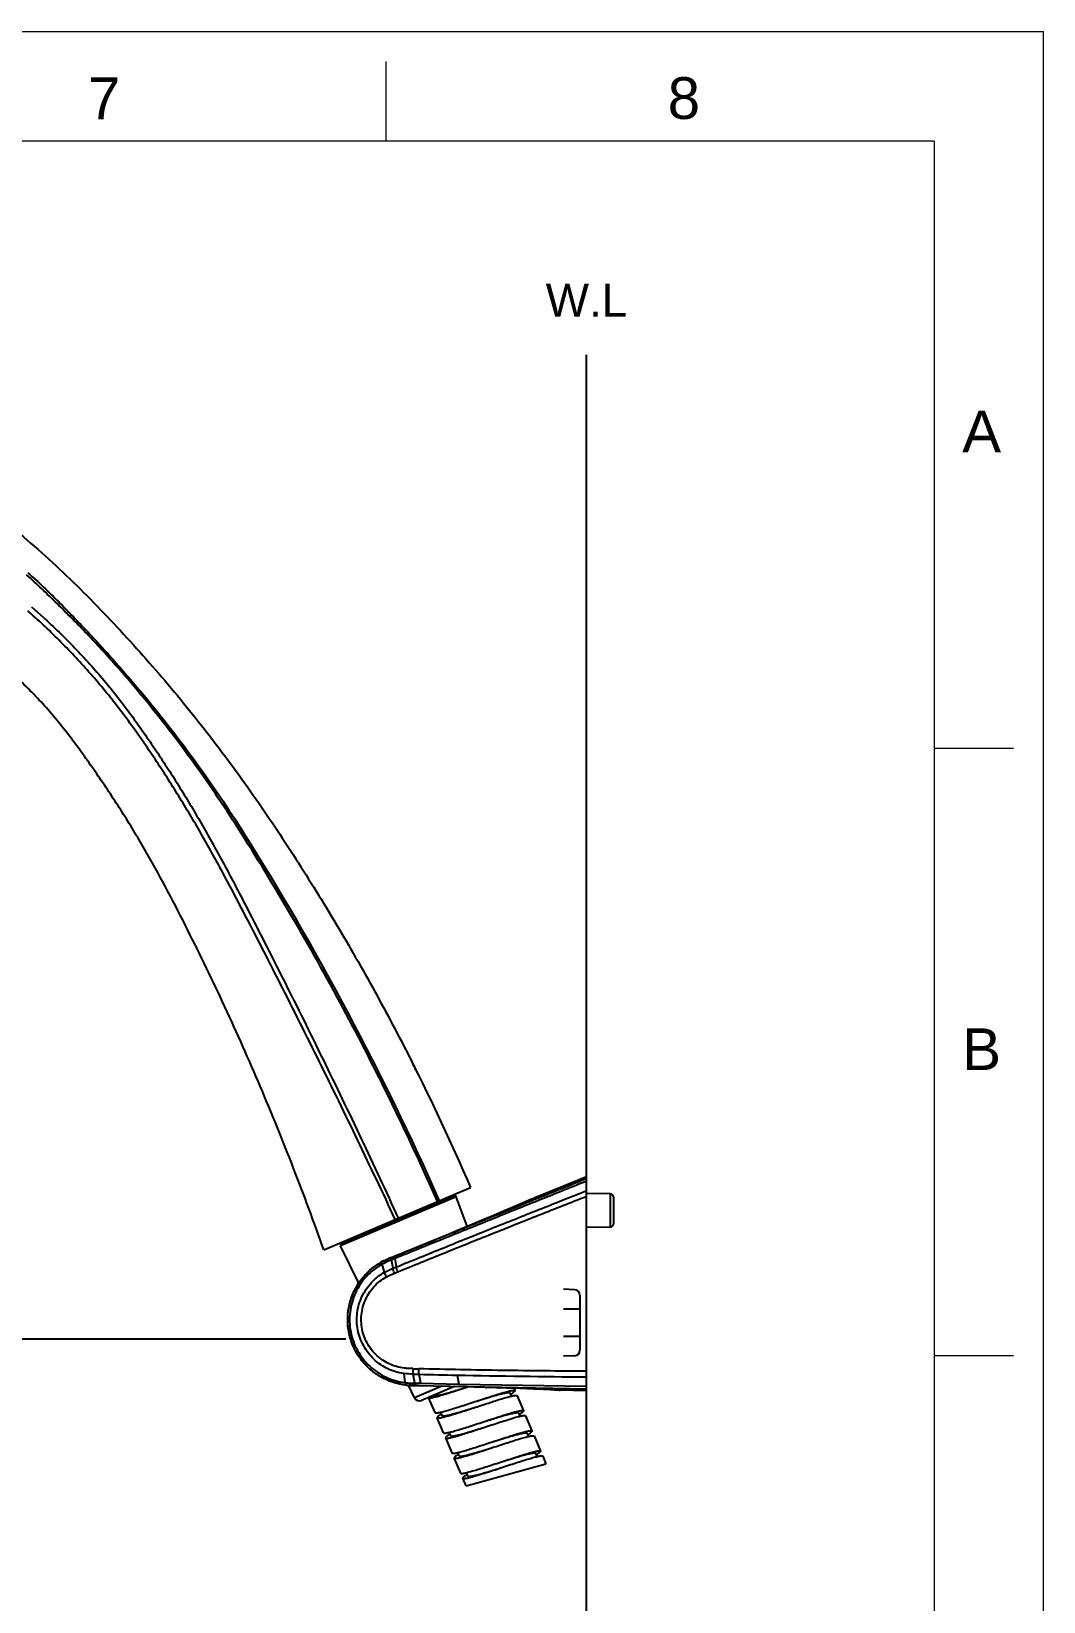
# Model space of a CAD drawing. Header units: millimetres. Extents: x 14295 to 15136, y 4961 to 5556.
# Drawn here: x 14951.4 to 15136.3, y 5268.8 to 5555.6 of the extents above; entities that cross this region are included whole.
import ezdxf
from ezdxf.enums import TextEntityAlignment as Align

# ---------------------------------------------------------------- set-up
doc = ezdxf.new("R2010")
doc.units = ezdxf.units.MM
doc.layers.add('DIM', color=3, linetype='Continuous', lineweight=9)
doc.layers.add('FORM', color=7, linetype='Continuous', lineweight=13)
doc.layers.add('벽', color=2, linetype='Continuous')
doc.styles.get("Standard").update_dxf_attribs({"font": 'arial.ttf'})
doc.dimstyles.new('겸용-샤워욕조용1', dxfattribs={"dimscale": 0.6, "dimtxt": 10, "dimasz": 10, "dimexe": 1.5, "dimexo": 1.5, "dimgap": 1, "dimtad": 0, "dimtih": 1, "dimtoh": 1, "dimdec": 1, "dimdsep": 46, "dimtxsty": 'Standard', "dimcen": 2.5, "dimclrd": 5, "dimclre": 5, "dimclrt": 5, "dimadec": 1, "dimazin": 2, "dimtfac": 1, "dimtdec": 1, "dimtmove": 0, "dimatfit": 3, "dimfxl": 1.25, "dimarcsym": 0})

# ---------------------------------------------------------------- blocks, each defined once
blk = doc.blocks.new('*D6')
at = {"layer": 'Defpoints', "color": 0, "transparency": 16777216}
for p in [(15009.73, 5316.69), (14784.5, 5046.91), (14784.5, 5046.91)]:
    blk.add_point(p, dxfattribs=at)
at = {"layer": 'DIM', "color": 5, "lineweight": -2, "transparency": 16777216}
for p, q in [((15008.83, 5316.69), (14783.6, 5316.69)), ((14784.5, 5310.69), (14784.5, 5186.33)), ((14784.5, 5052.91), (14784.5, 5177.27))]:
    blk.add_line(p, q, dxfattribs=at)
at = {"layer": 'DIM', "color": 5, "transparency": 16777216}
for points in [[(14783.5, 5310.69), (14785.5, 5310.69), (14784.5, 5316.69)], [(14783.5, 5052.91), (14785.5, 5052.91), (14784.5, 5046.91)]]:
    blk.add_solid(points, dxfattribs=at)
at = {"layer": 'DIM', "color": 5, "transparency": 16777216, "insert": (14784.5, 5181.8), "char_height": 6, "attachment_point": 5}
blk.add_mtext('(1600)', dxfattribs=at)

msp = doc.modelspace()

# ---------------------------------------------------------------- linework, layer by layer
at = {"linetype": 'Continuous'}
for p, q in [((14951.4, 5450.46), (14953.55, 5448.55)), ((14990.1, 5409.29), (14989.76, 5409.08)), ((15048.5, 5344.64), (15052.81, 5346.39)), ((15004.8, 5333.03), (15031.62, 5344.38)), ((15043.35, 5342.55), (15048.5, 5344.64)), ((15057.12, 5343.21), (15052.81, 5343.28)), ((15057.12, 5343.21), (15057.12, 5337.18)), ((15029.03, 5342.72), (15007.87, 5333.74)), ((15007.98, 5334.01), (15028.76, 5342.83)), ((15026.48, 5342.21), (15026.6, 5341.92)), ((15030.99, 5337.31), (15029.03, 5342.72)), ((15043.35, 5342.55), (15043.17, 5342.47)), ((15057.81, 5337.88), (15057.81, 5342.51)), ((15009.9, 5335.19), (15010.03, 5334.88)), ((15016.87, 5331.5), (15027.73, 5335.96)), ((15027.73, 5335.96), (15027.73, 5335.96)), ((15057.12, 5337.18), (15052.81, 5337.11)), ((15011.2, 5326.92), (15007.87, 5333.74)), ((15017.87, 5331.86), (15017.26, 5331.62)), ((15015.24, 5330.72), (15015.25, 5330.73)), ((15015.25, 5330.73), (15015.25, 5330.73)), ((15015.91, 5328.91), (15015.46, 5330.37)), ((15016.87, 5331.5), (15016.87, 5331.5)), ((15017.47, 5329.64), (15017.22, 5331.18)), ((15017.47, 5329.64), (15018.08, 5329.89)), ((15017.72, 5328.74), (15018.33, 5328.99)), ((15018.08, 5329.89), (15017.83, 5331.43)), ((15050.64, 5325.73), (15048.61, 5325.8)), ((15051.61, 5324.73), (15051.61, 5314.66)), ((15051.61, 5322.2), (15048.61, 5322.2)), ((15051.61, 5317.2), (15048.61, 5317.2)), ((15050.64, 5313.66), (15048.61, 5313.59)), ((15019.46, 5310.41), (15019.63, 5308.76)), ((15021.48, 5308.65), (15021.14, 5310.3)), ((15022.57, 5308.63), (15022.24, 5310.27)), ((15029.19, 5310.12), (15029.51, 5308.49)), ((15022.2, 5308.18), (15019.88, 5308.29)), ((15020.3, 5308.26), (15020.23, 5308.27)), ((15021.41, 5305.98), (15020.3, 5308.27)), ((15026.38, 5308.09), (15021.41, 5305.98)), ((15021.7, 5308.23), (15052.81, 5307.63)), ((15027.4, 5308.06), (15022.2, 5308.18)), ((15022.57, 5308.63), (15029.51, 5308.5)), ((15028.67, 5308.03), (15022.7, 5305.5)), ((15025.14, 5303.27), (15023.97, 5306.03)), ((15030.59, 5307.98), (15027.4, 5308.06)), ((15029.51, 5308.49), (15052.81, 5308.08)), ((15032.27, 5307.94), (15030.59, 5307.98)), ((15034.36, 5307.89), (15034.53, 5307.88)), ((15036.83, 5307.81), (15036.92, 5307.81)), ((15038.81, 5306.9), (15039.07, 5306.29)), ((15039.54, 5307.73), (15039.73, 5307.29)), ((15040.12, 5306.37), (15041.29, 5303.61)), ((15046.98, 5307.43), (15047.21, 5307.42)), ((15047.21, 5307.42), (15047.82, 5307.39)), ((15047.82, 5307.39), (15048.02, 5307.38)), ((15052.81, 5307.25), (15048.02, 5307.38)), ((15026.45, 5302.74), (15026.19, 5303.36)), ((15040.37, 5303.22), (15040.63, 5302.6)), ((15026.7, 5299.59), (15025.53, 5302.35)), ((15041.68, 5302.69), (15042.85, 5299.93)), ((15028.27, 5295.91), (15027.09, 5298.67)), ((15028.01, 5299.06), (15027.75, 5299.68)), ((15041.93, 5299.54), (15042.2, 5298.92)), ((15043.25, 5299.01), (15044.42, 5296.25)), ((15029.83, 5292.23), (15028.66, 5294.99)), ((15029.58, 5295.38), (15029.32, 5295.99)), ((15043.5, 5295.86), (15043.76, 5295.24)), ((15044.81, 5295.33), (15045.39, 5293.95)), ((15030.81, 5289.93), (15045.39, 5293.95)), ((15031.14, 5291.7), (15030.88, 5292.32)), ((15030.81, 5289.93), (15030.22, 5291.31))]:
    msp.add_line(p, q, dxfattribs=at)
for points in [[(15027.73, 5335.96), (15030.18, 5336.97), (15032.67, 5338.01), (15035.01, 5339), (15037.15, 5339.9), (15039.01, 5340.69), (15040.56, 5341.35)], [(15040.56, 5341.35), (15042.65, 5342.25), (15042.84, 5342.33)], [(15016.87, 5331.5), (15020.09, 5332.81), (15023.81, 5334.34), (15027.73, 5335.96)], [(15039.21, 5307.74), (15036.91, 5307.81), (15034.53, 5307.88), (15032.27, 5307.94)], [(15043.33, 5307.59), (15041.44, 5307.66), (15039.21, 5307.74)], [(15048, 5307.38), (15047.21, 5307.42), (15046.24, 5307.46), (15044.92, 5307.52), (15043.28, 5307.59), (15041.35, 5307.66)]]:
    msp.add_lwpolyline(points, dxfattribs=at)
for centre, radius, start, end in [((14871.85, 5358.77), 120.38, 47.7004, 49.062), ((14554.5, 5134.15), 515.22, 23.7896, 32.2781), ((15020.54, 5366.02), 1, 353.8747, 55.9294), ((15057.11, 5342.51), 0.7, 0, 89), ((14555.49, 6477.34), 1235.22, 292.47705, 293.25452), ((15028.84, 5342.65), 0.2, 20, 113), ((15057.11, 5337.88), 0.7, 271, 0), ((15008.05, 5333.83), 0.2, 113, 206), ((15031.75, 5295.31), 39.09, 111.7632, 112.3561), ((15020.7, 5321.17), 11, 117.0018, 119.6706), ((15029.02, 5302.1), 31.81, 112.4572, 112.8428), ((15101.37, 5122.92), 224.62, 111.8344, 112.0026), ((15050.61, 5324.73), 1, 0, 88), ((15050.61, 5314.66), 1, 272, 0), ((15020.85, 5318.64), 9.96, 262.9265, 263.6226), ((15025.75, 5464.62), 153.39, 268.2533, 268.6596), ((15027.59, 5537.02), 226.82, 268.3717, 268.6474), ((15049.02, 6379.51), 1069.57, 268.56494, 268.93761), ((15089.07, 8716.29), 3406.7, 268.99282, 269.3901), ((15022.31, 5306.42), 1, 206, 293), ((15031.45, 5692.45), 383.93, 268.5115, 268.6743), ((15012.11, 4502.29), 805.9, 88.418, 88.56669), ((15012.3, 4508.62), 799.57, 88.24141, 88.40658), ((15015.43, 4607.88), 700.26, 87.41751, 88.24166)]:
    msp.add_arc(centre, radius, start, end, dxfattribs=at)
for points, knots in [([(14883.88, 5496.48), (14892.29, 5494.72), (14909.18, 5489.08), (14928.7, 5478.85), (14943.52, 5468.58), (14954.07, 5459.91), (14964.1, 5450.05), (14973.6, 5439.66), (14982.57, 5428.87), (14990.97, 5417.62), (14998.82, 5405.97), (15006.25, 5394.04), (15013.28, 5381.91), (15022.04, 5365.51), (15027.96, 5352.9), (15031.62, 5344.38)], [0, 0, 0, 0, 0.11714, 0.241192, 0.299337, 0.362795, 0.427204, 0.491023, 0.554843, 0.618496, 0.682384, 0.746401, 0.810171, 0.873542, 1, 1, 1, 1]), ([(14989.76, 5409.08), (14987.02, 5413.41), (14981.27, 5421.93), (14973.43, 5432.11), (14966.75, 5439.92), (14962.41, 5444.65), (14958.83, 5448.34), (14956.09, 5451.05), (14953.34, 5453.72), (14951.46, 5455.46), (14950.51, 5456.3)], [0, 0, 0, 0, 0.24993, 0.500148, 0.625294, 0.750438, 0.812959, 0.87546, 0.938167, 1, 1, 1, 1]), ([(14950.77, 5456.66), (14951.74, 5455.82), (14953.64, 5454.08), (14957.3, 5450.46), (14961.78, 5445.84), (14966.98, 5440.13), (14973.69, 5432.33), (14981.59, 5422.17), (14987.35, 5413.64), (14990.1, 5409.29)], [0, 0, 0, 0, 0.062383, 0.125087, 0.250075, 0.375107, 0.50014, 0.750201, 1, 1, 1, 1]), ([(15017.88, 5338.57), (15015.63, 5343.39), (15011.06, 5353.02), (15004.06, 5367.38), (14996.89, 5381.66), (14990.81, 5393.51), (14985.85, 5402.94), (14981.96, 5409.91), (14977.82, 5416.76), (14973.47, 5423.48), (14968.88, 5430.05), (14963.94, 5436.34), (14958.6, 5442.27), (14954.82, 5446.01), (14952.87, 5447.81)], [0, 0, 0, 0, 0.124971, 0.249961, 0.374965, 0.499985, 0.562468, 0.624891, 0.687426, 0.750152, 0.812847, 0.875369, 0.937754, 1, 1, 1, 1]), ([(14953.55, 5448.55), (14955.53, 5446.76), (14958.41, 5443.96), (14962.04, 5440.04), (14965.57, 5436.03), (14969.66, 5430.74), (14974.25, 5424.16), (14978.57, 5417.41), (14982.7, 5410.54), (14986.58, 5403.51), (14990.29, 5396.41), (14993.95, 5389.27), (14997.56, 5382.12), (15001.16, 5374.95), (15005.86, 5365.36), (15010.52, 5355.74), (15015.05, 5346.06), (15017.3, 5341.22), (15018.42, 5338.79)], [0, 0, 0, 0, 0.062486, 0.093741, 0.124998, 0.187503, 0.250016, 0.31253, 0.375042, 0.437554, 0.500064, 0.562572, 0.625076, 0.687577, 0.750072, 0.875049, 0.937527, 1, 1, 1, 1]), ([(15004.8, 5333.03), (15003.03, 5338.06), (14999.33, 5348.08), (14993.31, 5362.87), (14986.86, 5377.37), (14979.99, 5391.54), (14973.94, 5403.15), (14968.55, 5412.15), (14964.21, 5418.74), (14959.7, 5425.17), (14955.68, 5430.31), (14952.18, 5434.17), (14949.88, 5436.46), (14947.97, 5438.21), (14946.51, 5439.49), (14944.98, 5440.68), (14943.9, 5441.41), (14943.36, 5441.76)], [0, 0, 0, 0, 0.126634, 0.253599, 0.379349, 0.503517, 0.62759, 0.690185, 0.752749, 0.814934, 0.876798, 0.907673, 0.938508, 0.953889, 0.969245, 0.984631, 1, 1, 1, 1]), ([(15025.6, 5341.84), (15020.46, 5353.45), (15012.11, 5370.62), (14999.74, 5392.83), (14993.16, 5403.7), (14989.76, 5409.08)], [0, 0, 0, 0, 0.499951, 0.749918, 1, 1, 1, 1]), ([(15052.81, 5345.99), (15049.9, 5344.81), (15044.07, 5342.46), (15035.32, 5338.93), (15026.6, 5335.38), (15020.78, 5333.03), (15017.87, 5331.86)], [0, 0, 0, 0, 0.250192, 0.500344, 0.750516, 1, 1, 1, 1]), ([(15052.81, 5345.54), (15049.89, 5344.37), (15044.06, 5342.02), (15035.31, 5338.51), (15026.57, 5334.96), (15020.75, 5332.6), (15017.83, 5331.43)], [0, 0, 0, 0, 0.250066, 0.500069, 0.750153, 1, 1, 1, 1]), ([(15018.08, 5329.89), (15020.97, 5331.06), (15026.74, 5333.41), (15035.42, 5336.91), (15044.12, 5340.37), (15049.91, 5342.67), (15052.81, 5343.82)], [0, 0, 0, 0, 0.249939, 0.500024, 0.749977, 1, 1, 1, 1]), ([(15018.33, 5328.99), (15021.2, 5330.16), (15026.93, 5332.5), (15035.54, 5335.96), (15044.17, 5339.38), (15049.93, 5341.65), (15052.81, 5342.78)], [0, 0, 0, 0, 0.250057, 0.500047, 0.749976, 1, 1, 1, 1]), ([(15017.22, 5331.18), (15017.2, 5331.28), (15017.19, 5331.41), (15017.21, 5331.56), (15017.24, 5331.61), (15017.26, 5331.62)], [0, 0, 0, 0, 0.655103, 0.862294, 1, 1, 1, 1]), ([(15017.83, 5331.43), (15017.81, 5331.53), (15017.8, 5331.66), (15017.82, 5331.8), (15017.85, 5331.85), (15017.87, 5331.86)], [0, 0, 0, 0, 0.655528, 0.861795, 1, 1, 1, 1]), ([(15022.2, 5308.18), (15021.88, 5308.19), (15021.24, 5308.21), (15020.25, 5308.24), (15019.24, 5308.35), (15017.91, 5308.63), (15016.29, 5309.2), (15014.5, 5310.19), (15012.89, 5311.46), (15011.54, 5312.99), (15010.46, 5314.73), (15009.69, 5316.63), (15009.24, 5318.63), (15009.11, 5321.35), (15009.8, 5324.74), (15011.93, 5328.28), (15014.06, 5330.05), (15015.24, 5330.72)], [0, 0, 0, 0, 0.029153, 0.059467, 0.091033, 0.122574, 0.185392, 0.248306, 0.311097, 0.37373, 0.436394, 0.49923, 0.562085, 0.624854, 0.749778, 0.874846, 1, 1, 1, 1]), ([(15015.46, 5330.37), (15014.93, 5330.08), (15013.93, 5329.41), (15012.15, 5327.78), (15010.44, 5325.22), (15009.42, 5321.68), (15009.55, 5318), (15010.82, 5314.54), (15012.71, 5312.12), (15014.59, 5310.61), (15016.17, 5309.72), (15017.85, 5309.08), (15019.03, 5308.83), (15019.63, 5308.76)], [0, 0, 0, 0, 0.062312, 0.124788, 0.249783, 0.375216, 0.500778, 0.626129, 0.751053, 0.813481, 0.875775, 0.937942, 1, 1, 1, 1]), ([(15019.46, 5310.41), (15018.95, 5310.47), (15017.95, 5310.69), (15016.51, 5311.24), (15015.17, 5312.01), (15013.97, 5312.98), (15012.93, 5314.13), (15012.07, 5315.43), (15011.42, 5316.85), (15010.86, 5318.86), (15010.77, 5321.5), (15011.65, 5324.53), (15013.4, 5327.13), (15015.04, 5328.43), (15015.94, 5328.93)], [0, 0, 0, 0, 0.061767, 0.123735, 0.18588, 0.24821, 0.310739, 0.373465, 0.436361, 0.499385, 0.625211, 0.750859, 0.875876, 1, 1, 1, 1]), ([(15012.54, 5328.58), (15012.94, 5329), (15013.8, 5329.77), (15014.77, 5330.42), (15015.27, 5330.7)], [0, 0, 0, 0, 0.5003, 1, 1, 1, 1]), ([(15015.27, 5330.7), (15015.4, 5330.77), (15015.92, 5331.06), (15016.47, 5331.29), (15016.88, 5331.47)], [0, 0, 0, 0, 0.250733, 1, 1, 1, 1]), ([(15017.22, 5331.18), (15017.07, 5331.12), (15016.47, 5330.88), (15015.89, 5330.61), (15015.46, 5330.37)], [0, 0, 0, 0, 0.249032, 1, 1, 1, 1]), ([(15016.29, 5328.08), (15016.26, 5328.16), (15016.12, 5328.43), (15016, 5328.71), (15015.94, 5328.93)], [0, 0, 0, 0, 0.277183, 1, 1, 1, 1]), ([(15017.72, 5328.74), (15017.66, 5328.9), (15017.56, 5329.2), (15017.49, 5329.5), (15017.47, 5329.64)], [0, 0, 0, 0, 0.544176, 1, 1, 1, 1]), ([(15018.33, 5328.99), (15018.28, 5329.15), (15018.18, 5329.45), (15018.1, 5329.75), (15018.08, 5329.89)], [0, 0, 0, 0, 0.544181, 1, 1, 1, 1]), ([(15012.7, 5311.76), (15012.16, 5312.31), (15011.16, 5313.51), (15010.06, 5315.57), (15009.37, 5317.81), (15009.11, 5320.14), (15009.32, 5322.47), (15009.97, 5324.72), (15011.04, 5326.8), (15012.01, 5328.02), (15012.54, 5328.58)], [0, 0, 0, 0, 0.12469, 0.249624, 0.374758, 0.500001, 0.625237, 0.750374, 0.875319, 1, 1, 1, 1]), ([(15021.07, 5311.31), (15020.82, 5311.31), (15020.33, 5311.33), (15019.34, 5311.4), (15018.12, 5311.63), (15016.72, 5312.15), (15015.43, 5312.91), (15014.28, 5313.88), (15013.3, 5315.03), (15012.52, 5316.33), (15011.97, 5317.74), (15011.67, 5319.24), (15011.62, 5321.26), (15012.19, 5323.76), (15013.82, 5326.35), (15015.42, 5327.62), (15016.29, 5328.08)], [0, 0, 0, 0, 0.030877, 0.061756, 0.123522, 0.185436, 0.247572, 0.309949, 0.372576, 0.435432, 0.49848, 0.561661, 0.6249, 0.750779, 0.875927, 1, 1, 1, 1]), ([(15019.89, 5308.31), (15019.21, 5308.38), (15017.88, 5308.65), (15015.98, 5309.37), (15014.22, 5310.4), (15013.18, 5311.28), (15012.7, 5311.76)], [0, 0, 0, 0, 0.249445, 0.499178, 0.749344, 1, 1, 1, 1]), ([(15019.75, 5308.75), (15019.76, 5308.64), (15019.77, 5308.5), (15019.83, 5308.36), (15019.87, 5308.32), (15019.89, 5308.31)], [0, 0, 0, 0, 0.673049, 0.87634, 1, 1, 1, 1]), ([(15019.75, 5308.75), (15019.89, 5308.73), (15020.47, 5308.68), (15021.05, 5308.66), (15021.48, 5308.65)], [0, 0, 0, 0, 0.250916, 1, 1, 1, 1]), ([(15021.07, 5311.31), (15021.07, 5311.12), (15021.08, 5310.79), (15021.11, 5310.45), (15021.14, 5310.3)], [0, 0, 0, 0, 0.540885, 1, 1, 1, 1]), ([(15052.81, 5310.82), (15047.7, 5310.86), (15037.48, 5310.96), (15027.26, 5311.14), (15022.16, 5311.28)], [0, 0, 0, 0, 0.500136, 1, 1, 1, 1]), ([(15022.24, 5310.27), (15022.2, 5310.42), (15022.17, 5310.76), (15022.16, 5311.1), (15022.16, 5311.28)], [0, 0, 0, 0, 0.45919, 1, 1, 1, 1]), ([(15019.89, 5308.31), (15020.04, 5308.3), (15020.64, 5308.25), (15021.25, 5308.24), (15021.7, 5308.23)], [0, 0, 0, 0, 0.251214, 1, 1, 1, 1]), ([(15021.7, 5308.23), (15021.64, 5308.23), (15021.57, 5308.34), (15021.52, 5308.48), (15021.49, 5308.59), (15021.48, 5308.65)], [0, 0, 0, 0, 0.339277, 0.62935, 1, 1, 1, 1]), ([(15023.97, 5306.03), (15023.98, 5306.01), (15024.02, 5305.99), (15024.08, 5305.98), (15024.19, 5305.97), (15024.36, 5305.99), (15024.74, 5306.05), (15025.36, 5306.2), (15026.25, 5306.45), (15027.33, 5306.77), (15028.56, 5307.16), (15029.88, 5307.59), (15030.8, 5307.89), (15031.26, 5308.04)], [0, 0, 0, 0, 0.009478, 0.01668, 0.025909, 0.050785, 0.084369, 0.176854, 0.300436, 0.450588, 0.621658, 0.807151, 1, 1, 1, 1]), ([(15024.89, 5306.43), (15024.9, 5306.4), (15024.95, 5306.37), (15025.07, 5306.36), (15025.24, 5306.36), (15025.46, 5306.39), (15025.73, 5306.44), (15026.2, 5306.54), (15026.89, 5306.72), (15027.84, 5306.99), (15028.91, 5307.31), (15030.06, 5307.67), (15030.86, 5307.92), (15031.26, 5308.04)], [0, 0, 0, 0, 0.010547, 0.027523, 0.052738, 0.086499, 0.128712, 0.179074, 0.302475, 0.452266, 0.622846, 0.807765, 1, 1, 1, 1]), ([(15032.43, 5305.28), (15032.9, 5305.44), (15033.81, 5305.73), (15035.14, 5306.16), (15036.36, 5306.55), (15037.45, 5306.88), (15038.34, 5307.13), (15038.96, 5307.28), (15039.34, 5307.34), (15039.51, 5307.35), (15039.61, 5307.35), (15039.68, 5307.34), (15039.72, 5307.31), (15039.73, 5307.29)], [0, 0, 0, 0, 0.192849, 0.378342, 0.549412, 0.699564, 0.823146, 0.915631, 0.949215, 0.974091, 0.98332, 0.990522, 1, 1, 1, 1]), ([(15032.43, 5305.28), (15032.84, 5305.41), (15033.63, 5305.66), (15034.79, 5306.02), (15035.86, 5306.34), (15036.8, 5306.61), (15037.5, 5306.79), (15037.96, 5306.89), (15038.24, 5306.94), (15038.46, 5306.97), (15038.63, 5306.97), (15038.74, 5306.96), (15038.8, 5306.92), (15038.81, 5306.9)], [0, 0, 0, 0, 0.192234, 0.377154, 0.547734, 0.697524, 0.820924, 0.871291, 0.9135, 0.947265, 0.972475, 0.989456, 1, 1, 1, 1]), ([(15032.82, 5304.36), (15033.29, 5304.51), (15034.2, 5304.81), (15035.53, 5305.24), (15036.76, 5305.63), (15037.84, 5305.96), (15038.73, 5306.21), (15039.35, 5306.36), (15039.73, 5306.42), (15039.9, 5306.43), (15040, 5306.43), (15040.07, 5306.42), (15040.11, 5306.39), (15040.12, 5306.37)], [0, 0, 0, 0, 0.192849, 0.378341, 0.549411, 0.699563, 0.823147, 0.915633, 0.949212, 0.974092, 0.983319, 0.990519, 1, 1, 1, 1]), ([(15039.73, 5307.29), (15039.74, 5307.26), (15039.71, 5307.19), (15039.64, 5307.12), (15039.52, 5307), (15039.29, 5306.83), (15039.08, 5306.69), (15038.96, 5306.61)], [0, 0, 0, 0, 0.097905, 0.181277, 0.291141, 0.592187, 1, 1, 1, 1]), ([(15025.14, 5303.27), (15025.15, 5303.25), (15025.19, 5303.23), (15025.26, 5303.22), (15025.36, 5303.21), (15025.53, 5303.23), (15025.91, 5303.29), (15026.53, 5303.44), (15027.42, 5303.69), (15028.5, 5304.01), (15029.73, 5304.4), (15031.06, 5304.83), (15031.97, 5305.13), (15032.43, 5305.28)], [0, 0, 0, 0, 0.009478, 0.01668, 0.025909, 0.050785, 0.084369, 0.176854, 0.300436, 0.450588, 0.621658, 0.807151, 1, 1, 1, 1]), ([(15026.32, 5303.05), (15026.19, 5302.97), (15025.98, 5302.83), (15025.75, 5302.65), (15025.62, 5302.53), (15025.55, 5302.45), (15025.52, 5302.38), (15025.53, 5302.35)], [0, 0, 0, 0, 0.408087, 0.709346, 0.819266, 0.902595, 1, 1, 1, 1]), ([(15025.53, 5302.35), (15025.54, 5302.33), (15025.58, 5302.31), (15025.65, 5302.3), (15025.75, 5302.29), (15025.92, 5302.31), (15026.3, 5302.37), (15026.92, 5302.52), (15027.81, 5302.77), (15028.89, 5303.09), (15030.12, 5303.48), (15031.45, 5303.91), (15032.36, 5304.21), (15032.82, 5304.36)], [0, 0, 0, 0, 0.00948, 0.016682, 0.025907, 0.050788, 0.084366, 0.176852, 0.300435, 0.450588, 0.621658, 0.807151, 1, 1, 1, 1]), ([(15026.45, 5302.74), (15026.46, 5302.72), (15026.52, 5302.68), (15026.63, 5302.67), (15026.8, 5302.68), (15027.02, 5302.71), (15027.3, 5302.76), (15027.76, 5302.86), (15028.46, 5303.04), (15029.4, 5303.31), (15030.47, 5303.63), (15031.62, 5303.99), (15032.42, 5304.24), (15032.82, 5304.36)], [0, 0, 0, 0, 0.010546, 0.027524, 0.052737, 0.086499, 0.128711, 0.179075, 0.302476, 0.452266, 0.622846, 0.807766, 1, 1, 1, 1]), ([(15034, 5301.6), (15034.46, 5301.75), (15035.37, 5302.05), (15036.7, 5302.48), (15037.93, 5302.87), (15039.01, 5303.2), (15039.9, 5303.45), (15040.52, 5303.6), (15040.9, 5303.66), (15041.07, 5303.67), (15041.18, 5303.67), (15041.24, 5303.66), (15041.28, 5303.63), (15041.29, 5303.61)], [0, 0, 0, 0, 0.192849, 0.378341, 0.549411, 0.699563, 0.823147, 0.915633, 0.949212, 0.974092, 0.983319, 0.990519, 1, 1, 1, 1]), ([(15034, 5301.6), (15034.4, 5301.73), (15035.2, 5301.98), (15036.35, 5302.33), (15037.42, 5302.66), (15038.37, 5302.92), (15039.06, 5303.1), (15039.52, 5303.21), (15039.8, 5303.26), (15040.02, 5303.29), (15040.19, 5303.29), (15040.31, 5303.28), (15040.36, 5303.24), (15040.37, 5303.22)], [0, 0, 0, 0, 0.192234, 0.377154, 0.547734, 0.697524, 0.820925, 0.87129, 0.9135, 0.947264, 0.972475, 0.989455, 1, 1, 1, 1]), ([(15041.29, 5303.61), (15041.31, 5303.58), (15041.27, 5303.51), (15041.21, 5303.43), (15041.08, 5303.31), (15040.84, 5303.14), (15040.64, 5303), (15040.51, 5302.92)], [0, 0, 0, 0, 0.097637, 0.180967, 0.290883, 0.592027, 1, 1, 1, 1]), ([(15026.7, 5299.59), (15026.71, 5299.57), (15026.76, 5299.55), (15026.82, 5299.53), (15026.92, 5299.53), (15027.1, 5299.54), (15027.47, 5299.61), (15028.09, 5299.75), (15028.99, 5300), (15030.07, 5300.33), (15031.29, 5300.72), (15032.62, 5301.15), (15033.53, 5301.45), (15034, 5301.6)], [0, 0, 0, 0, 0.00948, 0.016682, 0.025907, 0.050788, 0.084366, 0.176852, 0.300435, 0.450588, 0.621658, 0.807151, 1, 1, 1, 1]), ([(15027.09, 5298.67), (15027.1, 5298.65), (15027.15, 5298.62), (15027.21, 5298.61), (15027.31, 5298.61), (15027.49, 5298.62), (15027.86, 5298.69), (15028.48, 5298.83), (15029.38, 5299.08), (15030.46, 5299.41), (15031.68, 5299.8), (15033.01, 5300.23), (15033.92, 5300.53), (15034.39, 5300.68)], [0, 0, 0, 0, 0.00948, 0.01668, 0.025909, 0.050787, 0.084369, 0.176854, 0.300437, 0.450589, 0.621658, 0.807151, 1, 1, 1, 1]), ([(15028.01, 5299.06), (15028.02, 5299.04), (15028.08, 5299), (15028.2, 5298.99), (15028.36, 5299), (15028.59, 5299.03), (15028.86, 5299.07), (15029.33, 5299.18), (15030.02, 5299.36), (15030.96, 5299.62), (15032.03, 5299.95), (15033.19, 5300.3), (15033.98, 5300.55), (15034.39, 5300.68)], [0, 0, 0, 0, 0.010546, 0.027524, 0.052737, 0.0865, 0.128711, 0.179075, 0.302476, 0.452266, 0.622846, 0.807766, 1, 1, 1, 1]), ([(15034.39, 5300.68), (15034.85, 5300.83), (15035.77, 5301.13), (15037.09, 5301.56), (15038.32, 5301.95), (15039.4, 5302.28), (15040.29, 5302.53), (15040.91, 5302.67), (15041.29, 5302.74), (15041.46, 5302.75), (15041.57, 5302.75), (15041.63, 5302.74), (15041.67, 5302.71), (15041.68, 5302.69)], [0, 0, 0, 0, 0.192849, 0.378343, 0.549413, 0.699565, 0.823148, 0.915633, 0.949214, 0.974091, 0.983319, 0.990522, 1, 1, 1, 1]), ([(15027.86, 5299.35), (15027.74, 5299.28), (15027.53, 5299.14), (15027.31, 5298.97), (15027.18, 5298.85), (15027.11, 5298.77), (15027.08, 5298.7), (15027.09, 5298.67)], [0, 0, 0, 0, 0.407835, 0.70887, 0.818754, 0.902108, 1, 1, 1, 1]), ([(15028.27, 5295.91), (15028.27, 5295.89), (15028.32, 5295.86), (15028.38, 5295.85), (15028.49, 5295.85), (15028.66, 5295.86), (15029.04, 5295.92), (15029.65, 5296.07), (15030.55, 5296.32), (15031.63, 5296.65), (15032.86, 5297.04), (15034.18, 5297.47), (15035.09, 5297.77), (15035.56, 5297.92)], [0, 0, 0, 0, 0.00948, 0.01668, 0.025909, 0.050787, 0.084369, 0.176854, 0.300437, 0.450589, 0.621658, 0.807151, 1, 1, 1, 1]), ([(15035.56, 5297.92), (15036.03, 5298.07), (15036.94, 5298.37), (15038.26, 5298.8), (15039.49, 5299.19), (15040.57, 5299.52), (15041.47, 5299.77), (15042.08, 5299.91), (15042.46, 5299.98), (15042.63, 5299.99), (15042.74, 5299.99), (15042.8, 5299.97), (15042.85, 5299.95), (15042.85, 5299.93)], [0, 0, 0, 0, 0.192849, 0.378343, 0.549413, 0.699565, 0.823148, 0.915633, 0.949214, 0.974091, 0.983319, 0.990522, 1, 1, 1, 1]), ([(15035.56, 5297.92), (15035.97, 5298.05), (15036.76, 5298.3), (15037.92, 5298.65), (15038.99, 5298.97), (15039.93, 5299.24), (15040.62, 5299.42), (15041.09, 5299.52), (15041.36, 5299.57), (15041.58, 5299.6), (15041.75, 5299.61), (15041.87, 5299.6), (15041.92, 5299.56), (15041.93, 5299.54)], [0, 0, 0, 0, 0.192234, 0.377154, 0.547734, 0.697524, 0.820925, 0.871289, 0.9135, 0.947263, 0.972476, 0.989454, 1, 1, 1, 1]), ([(15035.95, 5297), (15036.42, 5297.15), (15037.33, 5297.45), (15038.66, 5297.88), (15039.88, 5298.27), (15040.96, 5298.6), (15041.86, 5298.84), (15042.47, 5298.99), (15042.85, 5299.05), (15043.02, 5299.07), (15043.13, 5299.06), (15043.19, 5299.05), (15043.24, 5299.03), (15043.25, 5299.01)], [0, 0, 0, 0, 0.192849, 0.378342, 0.549411, 0.699563, 0.823146, 0.915631, 0.949213, 0.974091, 0.98332, 0.99052, 1, 1, 1, 1]), ([(15042.85, 5299.93), (15042.87, 5299.9), (15042.83, 5299.83), (15042.77, 5299.75), (15042.64, 5299.63), (15042.41, 5299.46), (15042.2, 5299.32), (15042.08, 5299.24)], [0, 0, 0, 0, 0.097727, 0.181095, 0.290976, 0.592099, 1, 1, 1, 1]), ([(15029.43, 5295.67), (15029.31, 5295.6), (15029.1, 5295.46), (15028.87, 5295.29), (15028.74, 5295.16), (15028.68, 5295.09), (15028.64, 5295.02), (15028.66, 5294.99)], [0, 0, 0, 0, 0.407901, 0.709024, 0.818905, 0.902273, 1, 1, 1, 1]), ([(15028.66, 5294.99), (15028.67, 5294.97), (15028.71, 5294.94), (15028.77, 5294.93), (15028.88, 5294.93), (15029.05, 5294.94), (15029.43, 5295), (15030.04, 5295.15), (15030.94, 5295.4), (15032.02, 5295.73), (15033.25, 5296.12), (15034.57, 5296.55), (15035.49, 5296.85), (15035.95, 5297)], [0, 0, 0, 0, 0.009478, 0.016681, 0.025909, 0.050786, 0.084367, 0.176852, 0.300435, 0.450587, 0.621657, 0.807151, 1, 1, 1, 1]), ([(15029.58, 5295.38), (15029.59, 5295.36), (15029.64, 5295.32), (15029.76, 5295.31), (15029.93, 5295.31), (15030.15, 5295.34), (15030.42, 5295.39), (15030.89, 5295.5), (15031.58, 5295.67), (15032.52, 5295.94), (15033.59, 5296.26), (15034.75, 5296.62), (15035.55, 5296.87), (15035.95, 5297)], [0, 0, 0, 0, 0.010545, 0.027525, 0.052736, 0.0865, 0.12871, 0.179075, 0.302476, 0.452266, 0.622846, 0.807766, 1, 1, 1, 1]), ([(15037.12, 5294.24), (15037.59, 5294.39), (15038.5, 5294.69), (15039.83, 5295.12), (15041.05, 5295.51), (15042.13, 5295.83), (15043.03, 5296.08), (15043.65, 5296.23), (15044.02, 5296.29), (15044.2, 5296.31), (15044.3, 5296.3), (15044.36, 5296.29), (15044.41, 5296.27), (15044.42, 5296.25)], [0, 0, 0, 0, 0.192849, 0.378342, 0.549411, 0.699563, 0.823146, 0.915631, 0.949213, 0.974091, 0.98332, 0.99052, 1, 1, 1, 1]), ([(15037.12, 5294.24), (15037.53, 5294.36), (15038.32, 5294.61), (15039.48, 5294.97), (15040.55, 5295.29), (15041.49, 5295.56), (15042.18, 5295.74), (15042.65, 5295.84), (15042.93, 5295.89), (15043.15, 5295.92), (15043.32, 5295.93), (15043.43, 5295.91), (15043.49, 5295.88), (15043.5, 5295.86)], [0, 0, 0, 0, 0.192234, 0.377154, 0.547734, 0.697524, 0.820925, 0.871289, 0.913501, 0.947263, 0.972476, 0.989454, 1, 1, 1, 1]), ([(15037.51, 5293.32), (15037.98, 5293.47), (15038.89, 5293.77), (15040.22, 5294.2), (15041.44, 5294.59), (15042.52, 5294.91), (15043.42, 5295.16), (15044.04, 5295.31), (15044.42, 5295.37), (15044.59, 5295.39), (15044.69, 5295.38), (15044.76, 5295.37), (15044.8, 5295.35), (15044.81, 5295.33)], [0, 0, 0, 0, 0.192849, 0.378342, 0.549412, 0.699565, 0.823148, 0.915634, 0.949212, 0.974093, 0.983318, 0.99052, 1, 1, 1, 1]), ([(15044.42, 5296.25), (15044.43, 5296.22), (15044.4, 5296.15), (15044.33, 5296.07), (15044.2, 5295.95), (15043.98, 5295.78), (15043.77, 5295.64), (15043.65, 5295.56)], [0, 0, 0, 0, 0.097892, 0.181246, 0.29113, 0.592165, 1, 1, 1, 1]), ([(15029.83, 5292.23), (15029.84, 5292.2), (15029.88, 5292.18), (15029.94, 5292.17), (15030.05, 5292.17), (15030.22, 5292.18), (15030.6, 5292.24), (15031.22, 5292.39), (15032.11, 5292.64), (15033.19, 5292.97), (15034.42, 5293.36), (15035.75, 5293.79), (15036.66, 5294.08), (15037.12, 5294.24)], [0, 0, 0, 0, 0.009478, 0.016681, 0.025909, 0.050786, 0.084367, 0.176852, 0.300435, 0.450587, 0.621657, 0.807151, 1, 1, 1, 1]), ([(15031, 5292), (15030.88, 5291.92), (15030.67, 5291.78), (15030.43, 5291.6), (15030.31, 5291.48), (15030.24, 5291.41), (15030.21, 5291.34), (15030.22, 5291.31)], [0, 0, 0, 0, 0.407973, 0.709117, 0.819033, 0.902363, 1, 1, 1, 1]), ([(15030.22, 5291.31), (15030.23, 5291.28), (15030.27, 5291.26), (15030.34, 5291.25), (15030.44, 5291.24), (15030.61, 5291.26), (15030.99, 5291.32), (15031.61, 5291.47), (15032.5, 5291.72), (15033.58, 5292.05), (15034.81, 5292.43), (15036.14, 5292.86), (15037.05, 5293.16), (15037.51, 5293.32)], [0, 0, 0, 0, 0.009481, 0.016681, 0.025908, 0.050788, 0.084367, 0.176853, 0.300437, 0.450589, 0.621659, 0.807151, 1, 1, 1, 1]), ([(15031.14, 5291.7), (15031.15, 5291.68), (15031.21, 5291.64), (15031.32, 5291.63), (15031.49, 5291.63), (15031.71, 5291.66), (15031.99, 5291.71), (15032.45, 5291.81), (15033.14, 5291.99), (15034.09, 5292.26), (15035.16, 5292.58), (15036.31, 5292.94), (15037.11, 5293.19), (15037.51, 5293.32)], [0, 0, 0, 0, 0.010544, 0.027525, 0.052735, 0.0865, 0.128709, 0.179076, 0.302476, 0.452266, 0.622846, 0.807766, 1, 1, 1, 1])]:
    msp.add_open_spline(points, degree=3, knots=knots, dxfattribs=at)
for points in [[(15043.35, 5342.55), (15043.35, 5342.55), (15043.35, 5342.55), (15043.35, 5342.55)], [(15015.7, 5330.97), (15016.02, 5331.13), (15016.34, 5331.28), (15016.67, 5331.42)], [(15015.94, 5328.93), (15016.43, 5329.2), (15016.95, 5329.43), (15017.47, 5329.64)], [(15016.29, 5328.08), (15016.75, 5328.33), (15017.23, 5328.55), (15017.72, 5328.74)], [(15021.14, 5310.3), (15020.58, 5310.32), (15020.02, 5310.34), (15019.46, 5310.41)]]:
    msp.add_open_spline(points, degree=3, dxfattribs=at)
at = {"layer": 'FORM', "color": 7, "linetype": 'Continuous'}
for p, q in [((14295.33, 5555.56), (15136.33, 5555.56)), ((15136.33, 4960.85), (15136.33, 5555.56)), ((15016.19, 5535.53), (15016.19, 5550.09)), ((15116.31, 5535.53), (14315.36, 5535.53)), ((15116.31, 5535.53), (15116.31, 4980.88)), ((15116.31, 5424.61), (15130.86, 5424.61)), ((15116.31, 5313.68), (15130.86, 5313.68))]:
    msp.add_line(p, q, dxfattribs=at)
at = {"layer": '벽'}
msp.add_line((15052.81, 5046.91), (15052.81, 5496.46), dxfattribs=at)

# ---------------------------------------------------------------- texts
at = {"layer": 'FORM', "color": 7, "linetype": 'Continuous', "char_height": 7.63, "attachment_point": 5}
for s, insert in [('7', (14964.7, 5543.33)), ('8', (15070.61, 5543.33))]:
    msp.add_mtext_dynamic_manual_height_columns(s, width=50.0595, gutter_width=12.51, heights=[0], dxfattribs=dict(at, insert=insert))
at = {"layer": 'FORM', "char_height": 7.63, "attachment_point": 5}
for s, insert in [('A', (15125.01, 5482.48)), ('B', (15125.01, 5369.65))]:
    msp.add_mtext_dynamic_manual_height_columns(s, width=10.0119, gutter_width=12.51, heights=[0], dxfattribs=dict(at, insert=insert))
at = {"layer": '벽'}
msp.add_text('W.L', height=6, dxfattribs=at).set_placement((15052.81, 5506.46), align=Align.MIDDLE_CENTER)

# ---------------------------------------------------------------- dimensions: what is measured, and where the dimension line sits
at = {"layer": 'DIM', "color": 1}
dim = msp.add_linear_dim(base=(14784.5, 5046.91), p1=(15009.73, 5316.69), p2=(14784.5, 5046.91), angle=90, text='(1600)', dimstyle='겸용-샤워욕조용1', dxfattribs=at)
dim.commit()
dim.dimension.update_dxf_attribs({"geometry": '*D6', "text_midpoint": (14784.5, 5181.8)})

doc.saveas('drawing.dxf')
